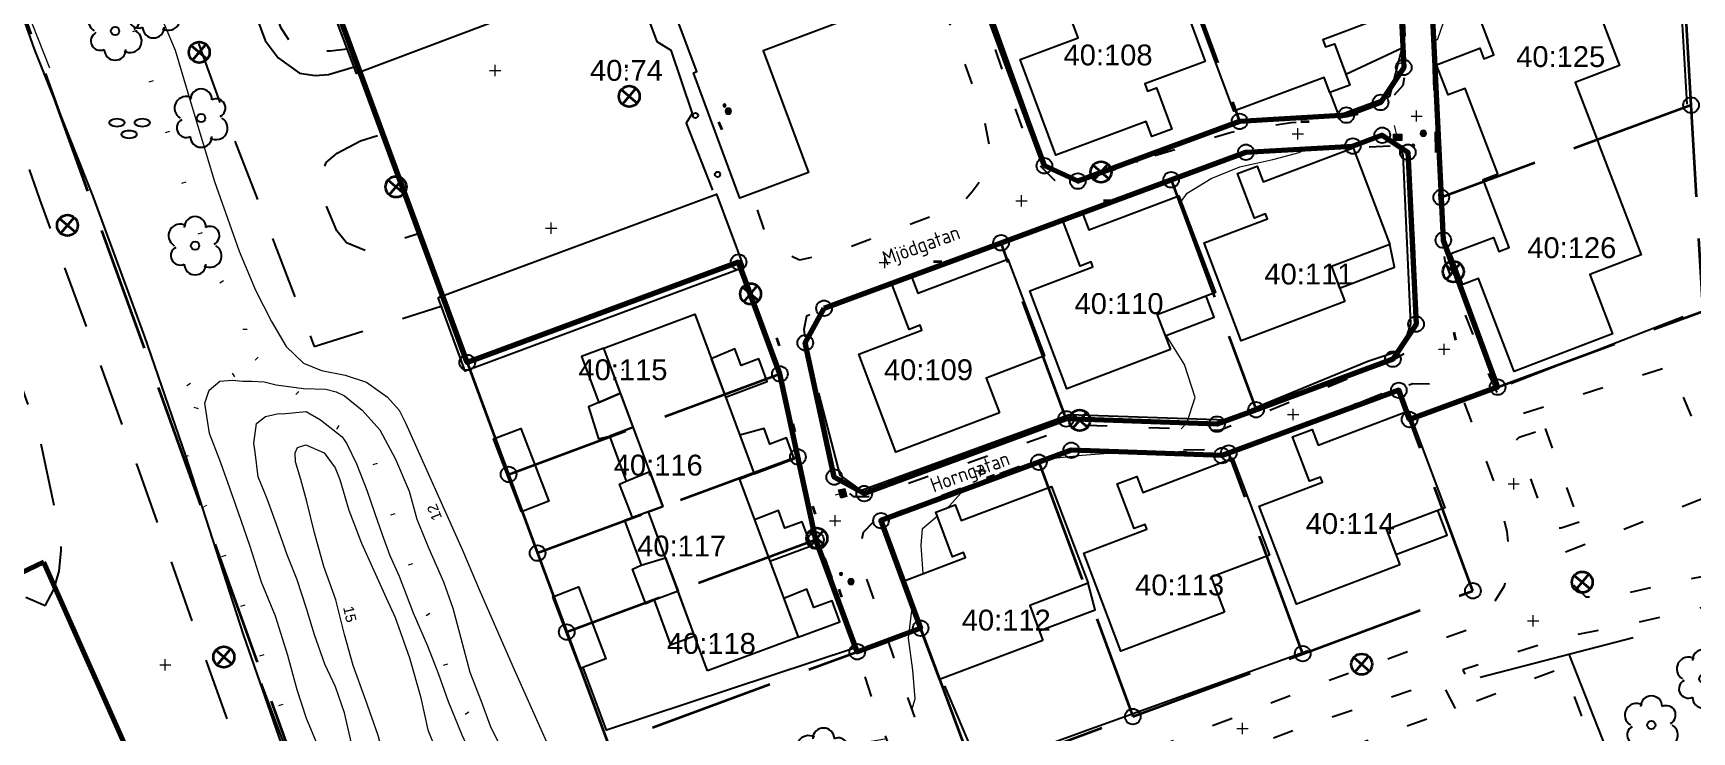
# Model space of a CAD drawing. Header units: metres. Extents: x -12 to 120691, y -61 to 6149382.
# Drawn here: x 119655.1 to 119814.3, y 6148646.1 to 6148713.2 of the extents above; entities that cross this region are included whole.
import ezdxf
from ezdxf.enums import TextEntityAlignment as Align

# ---------------------------------------------------------------- set-up
doc = ezdxf.new("R2010")
doc.units = ezdxf.units.M
for name, pattern in [('Annan_avgränsning_gångban', [6, 2, -4]), ('Annan_avgränsning_körbana', [10, 6, -4]), ('Annan_gräns', [0]), ('Fastighetsgräns', [16, 12, -4]), ('Heldragen__fast_', [0]), ('Heldragen__skalber__', [0]), ('Heldragen_linje', [2, 1, 1]), ('Häck', [0]), ('Prickad__fast_', [5, 0, -5]), ('Servitutsområde', [0])]:
    doc.linetypes.add(name, pattern=pattern)
doc.layers.get('0').update_dxf_attribs({"linetype": 'CONTINUOUS'})
for name, color, linetype, lineweight in [('AV_LINE', 9, 'Heldragen__fast_', 20), ('BOSTAD.T_LINE', 9, 'Heldragen_linje', 25), ('DIKE.K_LINE', 9, 'Heldragen_linje', 25), ('FASTGR_LINE', 7, 'Fastighetsgräns', 35), ('GAGR_LINE', 9, 'Servitutsområde', 70), ('GÅNGBK_LINE', 9, 'Annan_avgränsning_gångban', 25), ('HÄCK.K_LINE', 9, 'Häck', 25), ('HÖJDK-1_LINE', 9, 'Heldragen_linje', 18), ('HÖJDK-2_LINE', 9, 'Heldragen_linje', 18), ('HÖJDK-5_LINE', 9, 'Heldragen_linje', 18), ('KÖRBANK_LINE', 9, 'Annan_avgränsning_körbana', 25), ('KÖRBSTK_LINE', 9, 'Heldragen_linje', 25), ('RÄTTIGR_LINE', 9, 'Annan_gräns', 70), ('SKÄRMTT_LINE', 9, 'Heldragen_linje', 25), ('STAKE_LINE', 9, 'staket', 25), ('TUTHUST_LINE', 9, 'Heldragen_linje', 25), ('UTHUST_LINE', 9, 'Heldragen_linje', 25), ('ÄGOSL.K_LINE', 9, 'Prickad__fast_', 60)]:
    doc.layers.add(name, color=color, linetype=linetype, lineweight=lineweight)
for name, color, linetype in [('DAG_POINT', 3, 'CONTINUOUS'), ('DSP_POINT', 9, 'CONTINUOUS'), ('FASTID_POINT', 9, 'CONTINUOUS'), ('FREGNRT_TEXT', 9, 'CONTINUOUS'), ('GRÄ_POINT', 9, 'CONTINUOUS'), ('HPF_POINT', 7, 'CONTINUOUS'), ('HTXT2_TEXT', 9, 'CONTINUOUS'), ('HTXT5_TEXT', 9, 'CONTINUOUS'), ('SKOGL.S_POINT', 9, 'CONTINUOUS'), ('SSP_POINT', 9, 'CONTINUOUS'), ('STOLP.B_POINT', 9, 'CONTINUOUS'), ('TRÄD.LÖ_POINT', 9, 'CONTINUOUS'), ('VBP_POINT', 9, 'CONTINUOUS'), ('VSV_POINT', 5, 'CONTINUOUS'), ('väg-gatunamn text', 3, 'CONTINUOUS')]:
    doc.layers.add(name, color=color, linetype=linetype)
doc.styles.add('ISO', font='iso.shx')
doc.styles.add('Standard_CAD', font='ARIAL.TTF', dxfattribs={"height": 0.2})
doc.linetypes.add('staket', pattern='A,15,["//",ISO,S=3,R=0,X=0,Y=-1.5],15', length=30)

# ---------------------------------------------------------------- blocks, each defined once
blk = doc.blocks.new('Plus__fast_')
at = {"color": 0, "linetype": 'Heldragen__skalber__', "lineweight": 0, "flags": 128}
for points in [[(-0.0675, 0), (0.0675, 0)], [(0, -0.0675), (0, 0.0675)]]:
    blk.add_lwpolyline(points, dxfattribs=at)
blk = doc.blocks.new('Belysningsstolpe')
at = {"color": 0, "linetype": 'Heldragen__skalber__', "lineweight": 35, "flags": 128}
for points in [[(-0.38, 0.325), (0.38, -0.325)], [(-0.325, -0.38), (0.325, 0.38)]]:
    blk.add_lwpolyline(points, dxfattribs=at)
at = {"color": 0, "linetype": 'Heldragen__skalber__', "lineweight": 35}
blk.add_circle((0, 0), 0.5, dxfattribs=at)
blk = doc.blocks.new('Gränspunkt')
at = {"color": 0, "linetype": 'Heldragen__skalber__', "lineweight": 25}
blk.add_circle((0, 0), 0.5, dxfattribs=at)
blk = doc.blocks.new('Rutnätspunkt_1')
at = {"color": 0, "linetype": 'Heldragen__skalber__', "lineweight": 25, "flags": 128}
for points in [[(-0.5, 0), (-0.08, 0)], [(0, 0.5), (0, 0.08)], [(0.5, 0), (0.08, 0)], [(0, -0.5), (0, -0.08)]]:
    blk.add_lwpolyline(points, dxfattribs=at)
blk = doc.blocks.new('LÖVTRÄD', base_point=(2, 2))
blk.add_circle((2, 2), 0.08)
for centre, radius, start, end in [((2, 2.352), 0.208, 0, 180), ((1.712, 2.192), 0.222, 59.744, 239.744), ((2.288, 2.192), 0.179, 296.565, 116.565), ((1.712, 1.808), 0.179, 116.565, 296.565), ((2.288, 1.808), 0.222, 239.744, 59.744), ((2, 1.648), 0.208, 180, 0)]:
    blk.add_arc(centre, radius, start, end)
blk = doc.blocks.new('DIB')
blk.add_hatch(color=0).paths.add_polyline_path([(0.3, 0, 1), (-0.3, 0, 1)], flags=0)
at = {"color": 0, "linetype": 'Heldragen__skalber__', "lineweight": 0, "flags": 128}
blk.add_lwpolyline([(0.3, 0, 1), (-0.3, 0, 1), (0.3, 0)], format="xyb", dxfattribs=at)
blk = doc.blocks.new('SIB')
blk.add_hatch(color=0).paths.add_polyline_path([(0.3, 0, 1), (-0.3, 0, 1)], flags=0)
at = {"color": 0, "linetype": 'Heldragen__skalber__', "lineweight": 0, "flags": 128}
blk.add_lwpolyline([(0.3, 0, 1), (-0.3, 0, 1), (0.3, 0)], format="xyb", dxfattribs=at)
blk = doc.blocks.new('Ventil')
at = {"color": 0, "linetype": 'Heldragen__skalber__', "lineweight": 35, "flags": 128}
blk.add_lwpolyline([(-0.4, 0), (0.4, 0)], dxfattribs=at)
blk = doc.blocks.new('VBP')
blk.add_hatch(color=0).paths.add_polyline_path([(0.4, -0.3), (-0.4, -0.3), (-0.4, 0.3), (0.4, 0.3)], flags=0)
at = {"color": 0, "linetype": 'Heldragen__skalber__', "lineweight": 0, "flags": 128}
blk.add_lwpolyline([(0.4, -0.3), (-0.4, -0.3), (-0.4, 0.3), (0.4, 0.3), (0.4, -0.3)], dxfattribs=at)
blk = doc.blocks.new('Lövskog')
at = {"color": 0, "linetype": 'Heldragen__skalber__', "lineweight": 25}
for centre, radius, start, end in [((-0.3444, 0.0958), 0.0411, 130.17, 226.3), ((-0.2329, -0.0988), 0.265, 58.11, 121.89), ((-0.2329, 0.2711), 0.2482, 235.67, 304.33), ((-0.1362, 0.0961), 0.0527, 325.33, 34.67), ((0.1413, 0.0958), 0.0411, 130.17, 226.3), ((0.2529, -0.0988), 0.265, 58.11, 121.89), ((0.2529, 0.2711), 0.2482, 235.67, 304.33), ((0.3496, 0.0961), 0.0527, 325.33, 34.67), ((-0.1109, -0.1281), 0.0411, 130.17, 226.3), ((0.0006, -0.3228), 0.265, 58.11, 121.89), ((0.0006, 0.0471), 0.2482, 235.67, 304.33), ((0.0972, -0.1278), 0.0527, 325.33, 34.67)]:
    blk.add_arc(centre, radius, start, end, dxfattribs=at)
blk = doc.blocks.new('Cirkel')
blk.add_ellipse((0, 0), major_axis=(0.5, 0), ratio=1)

msp = doc.modelspace()

# ---------------------------------------------------------------- linework, layer by layer
at = {"layer": 'AV_LINE', "flags": 128}
for points in [[(119786.046, 6148703.156), (119785.749, 6148704.288)], [(119732.788, 6148669.031), (119732.061, 6148668.837)]]:
    msp.add_lwpolyline(points, dxfattribs=at)
at = {"layer": 'BOSTAD.T_LINE', "flags": 128}
for points in [[(119789.726, 6148829.461), (119794.068, 6148818.132), (119789.908, 6148816.538), (119791.844, 6148811.486), (119794.318, 6148812.434), (119798.747, 6148800.878), (119794.499, 6148799.251), (119796.554, 6148793.892), (119796.881, 6148794.017), (119801.045, 6148783.153), (119797.162, 6148781.664), (119803.449, 6148765.262), (119799.163, 6148763.619), (119805.501, 6148747.081), (119801.312, 6148745.475), (119803.433, 6148739.94), (119802.192, 6148739.464), (119806.393, 6148728.499), (119802.268, 6148726.917), (119804.44, 6148721.252), (119803.235, 6148720.79), (119807.352, 6148710.054), (119803.094, 6148708.421), (119805.164, 6148703.021), (119805.472, 6148702.216), (119809.432, 6148691.887), (119804.512, 6148690.001), (119806.687, 6148684.328), (119797.248, 6148680.71), (119793.828, 6148689.633), (119792.306, 6148689.049), (119791.175, 6148692.008), (119795.25, 6148693.569), (119795.77, 6148692.213), (119796.76, 6148692.593), (119794.262, 6148699.106), (119795.684, 6148699.651), (119792.535, 6148707.859), (119790.9, 6148707.232), (119789.795, 6148710.123), (119793.938, 6148711.708), (119794.328, 6148710.691), (119795.306, 6148711.066), (119792.85, 6148717.476), (119794.706, 6148718.188), (119791.557, 6148726.409), (119790.091, 6148725.847), (119788.974, 6148728.778), (119793.106, 6148730.356), (119793.512, 6148729.282), (119794.475, 6148729.648), (119792.089, 6148735.944), (119793.839, 6148736.608), (119790.619, 6148745.104), (119789.174, 6148744.557), (119788.137, 6148747.284), (119792.21, 6148748.831), (119792.622, 6148747.748), (119793.618, 6148748.126), (119791.274, 6148754.298), (119790.995, 6148755.035), (119787.971, 6148762.996), (119787.093, 6148762.66), (119786.038, 6148765.392), (119790.085, 6148766.953), (119790.522, 6148765.816), (119791.539, 6148766.207), (119785.841, 6148781.051), (119784.776, 6148780.644), (119783.715, 6148783.388), (119787.858, 6148784.986), (119788.273, 6148783.901), (119789.311, 6148784.298), (119783.648, 6148799.109), (119782.226, 6148798.564), (119781.136, 6148801.391), (119785.252, 6148802.974), (119785.73, 6148801.743), (119786.859, 6148802.183), (119784.487, 6148808.275), (119782.632, 6148807.553), (119779.235, 6148816.286), (119777.823, 6148815.735), (119776.686, 6148818.621), (119780.74, 6148820.208), (119781.217, 6148818.996), (119782.239, 6148819.399), (119779.814, 6148825.559), (119789.726, 6148829.461)], [(119771.196, 6148720.369), (119781.17, 6148724.085), (119784.675, 6148714.675), (119778.887, 6148712.519), (119779.143, 6148711.832), (119779.982, 6148712.144), (119781.458, 6148708.182), (119779.549, 6148707.472), (119779.012, 6148708.912), (119770.32, 6148705.677), (119766.908, 6148714.843), (119772.48, 6148716.917), (119771.196, 6148720.369)], [(119754.113, 6148716.144), (119764.087, 6148719.859), (119767.592, 6148710.449), (119761.804, 6148708.294), (119762.06, 6148707.607), (119762.899, 6148707.919), (119764.375, 6148703.957), (119762.466, 6148703.245), (119761.93, 6148704.687), (119753.237, 6148701.451), (119749.825, 6148710.617), (119755.397, 6148712.692), (119754.113, 6148716.144)], [(119780.975, 6148687.411), (119771.047, 6148683.65), (119767.484, 6148693.056), (119773.548, 6148695.353), (119773.368, 6148695.828), (119772.305, 6148695.425), (119770.685, 6148699.7), (119772.561, 6148700.41), (119773.136, 6148698.894), (119781.792, 6148702.172), (119785.309, 6148692.885), (119779.706, 6148690.762), (119780.975, 6148687.411)], [(119764.241, 6148682.801), (119754.313, 6148679.039), (119750.749, 6148688.445), (119756.813, 6148690.743), (119756.633, 6148691.218), (119755.57, 6148690.815), (119753.95, 6148695.09), (119755.827, 6148695.8), (119756.402, 6148694.284), (119765.056, 6148697.562), (119768.574, 6148688.275), (119762.972, 6148686.152), (119764.241, 6148682.801)], [(119747.825, 6148676.726), (119737.897, 6148672.965), (119734.334, 6148682.371), (119740.398, 6148684.668), (119740.218, 6148685.143), (119739.155, 6148684.74), (119737.535, 6148689.015), (119739.411, 6148689.726), (119739.986, 6148688.209), (119748.642, 6148691.487), (119752.159, 6148682.2), (119746.557, 6148680.077), (119747.825, 6148676.726)], [(119719.821, 6148651.988), (119714.137, 6148667.253), (119715.509, 6148667.764), (119709.857, 6148682.943), (119718.579, 6148686.19), (119724.28, 6148670.88), (119722.877, 6148670.358), (119728.512, 6148655.224), (119719.821, 6148651.988)], [(119711.459, 6148678.642), (119709.857, 6148682.943), (119707.728, 6148682.151), (119709.374, 6148677.733), (119711.459, 6148678.642)], [(119786.268, 6148662.159), (119776.34, 6148658.397), (119772.776, 6148667.803), (119778.841, 6148670.101), (119778.66, 6148670.576), (119777.597, 6148670.173), (119775.977, 6148674.448), (119777.854, 6148675.158), (119778.429, 6148673.642), (119787.084, 6148676.919), (119790.601, 6148667.632), (119784.999, 6148665.51), (119786.268, 6148662.159)], [(119714.262, 6148671.113), (119712.679, 6148675.364), (119710.389, 6148674.511), (119711.995, 6148670.195), (119714.262, 6148671.113)], [(119769.422, 6148657.629), (119759.494, 6148653.867), (119755.931, 6148663.273), (119761.995, 6148665.571), (119761.815, 6148666.046), (119760.752, 6148665.643), (119759.132, 6148669.917), (119761.008, 6148670.628), (119761.583, 6148669.111), (119770.239, 6148672.389), (119773.756, 6148663.102), (119768.154, 6148660.98), (119769.422, 6148657.629)], [(119752.003, 6148654.916), (119742.075, 6148651.154), (119738.512, 6148660.56), (119744.576, 6148662.858), (119744.396, 6148663.333), (119743.333, 6148662.93), (119741.713, 6148667.205), (119743.589, 6148667.915), (119744.164, 6148666.399), (119752.82, 6148669.676), (119756.337, 6148660.389), (119750.735, 6148658.267), (119752.003, 6148654.916)], [(119715.786, 6148662.823), (119714.137, 6148667.253), (119711.844, 6148666.399), (119713.429, 6148662.146), (119715.786, 6148662.823)], [(119718.569, 6148655.35), (119716.978, 6148659.621), (119714.675, 6148658.765), (119716.266, 6148654.495), (119718.569, 6148655.35)]]:
    msp.add_lwpolyline(points, dxfattribs=at)
at = {"layer": 'DIKE.K_LINE', "flags": 128}
msp.add_lwpolyline([(119783.025, 6148449.865), (119785.294, 6148450.189), (119786.808, 6148451.713), (119786.691, 6148452.883), (119770.372, 6148476.441), (119755.61, 6148496.806), (119744.234, 6148513.909), (119736.146, 6148526.466), (119732.567, 6148532.063), (119725.994, 6148542.487), (119720.273, 6148550.227), (119715.59, 6148558.67), (119707.238, 6148574.865), (119700.899, 6148588.48), (119694.22, 6148603.477), (119684.38, 6148629.262), (119675.26, 6148655.479), (119669.74, 6148672.605), (119665.772, 6148684.133), (119660.799, 6148697.588), (119655.218, 6148711.635), (119652.037, 6148720.598), (119650.346, 6148724.026), (119649.086, 6148725.745), (119648.2, 6148725.523), (119646.57, 6148723.47)], dxfattribs=at)
at = {"layer": 'FASTGR_LINE', "flags": 128}
for points in [[(119634.525, 6148781.892), (119630.516, 6148780.567), (119701.667, 6148583.257)], [(119785.713, 6148729.368), (119786.648, 6148709.868), (119784.422, 6148706.507), (119781.132, 6148705.294), (119770.884, 6148704.696)], [(119814.222, 6148706.25), (119813.158, 6148724.719)], [(119764.64, 6148721.581), (119770.884, 6148704.696)], [(119684.084, 6148715.806), (119696.741, 6148681.568)], [(119770.884, 6148704.696), (119755.357, 6148698.964), (119752.145, 6148700.441), (119746.063, 6148716.856)], [(119789.354, 6148715.92), (119790.247, 6148697.391)], [(119814.222, 6148706.25), (119790.247, 6148697.391)], [(119795.652, 6148679.206), (119815.377, 6148686.502), (119814.222, 6148706.25)], [(119764.317, 6148699.091), (119771.495, 6148701.736), (119781.755, 6148702.324), (119784.574, 6148703.366), (119787.036, 6148701.729), (119787.828, 6148685.25), (119785.6, 6148681.889), (119772.464, 6148677.037)], [(119747.991, 6148693.048), (119764.317, 6148699.091)], [(119764.317, 6148699.091), (119772.464, 6148677.037)], [(119790.247, 6148697.391), (119790.441, 6148693.301), (119795.652, 6148679.206)], [(119754.234, 6148676.164), (119734.85, 6148668.999), (119731.979, 6148670.577), (119729.189, 6148683.462), (119730.996, 6148686.765), (119747.991, 6148693.048)], [(119754.234, 6148676.164), (119747.991, 6148693.048)], [(119696.741, 6148681.568), (119722.793, 6148691.199), (119726.761, 6148680.471)], [(119696.741, 6148681.568), (119700.708, 6148670.841)], [(119700.708, 6148670.841), (119726.761, 6148680.471)], [(119726.761, 6148680.471), (119728.488, 6148672.513)], [(119787.204, 6148676.09), (119795.652, 6148679.206)], [(119787.204, 6148676.09), (119786.172, 6148678.899), (119769.847, 6148672.876)], [(119772.464, 6148677.037), (119768.715, 6148675.655), (119754.234, 6148676.164)], [(119776.952, 6148653.642), (119793.277, 6148659.674), (119787.204, 6148676.09)], [(119769.847, 6148672.876), (119769.197, 6148672.636), (119754.727, 6148673.145), (119751.618, 6148672.002)], [(119776.952, 6148653.642), (119769.847, 6148672.876)], [(119728.488, 6148672.513), (119703.494, 6148663.283)], [(119730.214, 6148664.555), (119728.488, 6148672.513)], [(119751.618, 6148672.002), (119736.462, 6148666.399), (119740.27, 6148656.083)], [(119751.618, 6148672.002), (119760.637, 6148647.609)], [(119700.708, 6148670.841), (119703.494, 6148663.283)], [(119703.494, 6148663.283), (119706.291, 6148655.717)], [(119730.214, 6148664.555), (119706.291, 6148655.717)], [(119734.182, 6148653.827), (119730.214, 6148664.555)], [(119706.291, 6148655.717), (119710.259, 6148644.99), (119734.182, 6148653.827)], [(119734.182, 6148653.827), (119740.27, 6148656.083)], [(119740.27, 6148656.083), (119745.472, 6148642.018), (119760.637, 6148647.609)], [(119760.637, 6148647.609), (119776.952, 6148653.642)]]:
    msp.add_lwpolyline(points, dxfattribs=at)
at = {"layer": 'GAGR_LINE', "flags": 128}
for points in [[(119649.703, 6148820.388), (119685.814, 6148832.306), (119695.062, 6148807.324), (119703.109, 6148812.431), (119710.315, 6148816.176), (119717.703, 6148819.442), (119725.262, 6148822.237), (119732.989, 6148824.574), (119741.208, 6148825.59), (119749.427, 6148826.607), (119758.937, 6148827.785), (119751.282, 6148848.428), (119785.062, 6148860.915), (119795.494, 6148832.673), (119776.27, 6148825.569), (119774.791, 6148822.356), (119779.29, 6148810.162), (119779.922, 6148806.742), (119783.036, 6148789.034), (119785.071, 6148770.926), (119787.116, 6148752.808), (119788.469, 6148734.449), (119789.354, 6148715.92), (119790.247, 6148697.391), (119790.442, 6148693.302), (119795.652, 6148679.206), (119787.204, 6148676.09), (119786.172, 6148678.899), (119769.197, 6148672.636), (119754.727, 6148673.145), (119751.618, 6148672.002), (119736.462, 6148666.399), (119740.27, 6148656.083), (119734.182, 6148653.827), (119730.214, 6148664.555), (119728.488, 6148672.513), (119726.761, 6148680.471), (119722.793, 6148691.199), (119696.741, 6148681.568), (119684.084, 6148715.806), (119710.147, 6148725.437), (119705.31, 6148734.083), (119701.355, 6148741.22), (119698.559, 6148748.777), (119696.703, 6148756.687), (119695.066, 6148764.596), (119693.461, 6148772.684), (119692.073, 6148780.762), (119689.918, 6148788.55), (119687.29, 6148798.018), (119661.497, 6148788.488), (119649.703, 6148820.388)], [(119740.532, 6148731.862), (119742, 6148735.074), (119757.535, 6148740.815), (119760.505, 6148741.908), (119782.491, 6148744.755), (119785.073, 6148742.677), (119785.713, 6148729.368), (119786.648, 6148709.868), (119784.422, 6148706.507), (119781.132, 6148705.294), (119770.884, 6148704.696), (119755.357, 6148698.964), (119752.145, 6148700.441), (119746.063, 6148716.856), (119740.532, 6148731.862)], [(119730.996, 6148686.765), (119747.991, 6148693.048), (119764.317, 6148699.091), (119771.496, 6148701.736), (119781.755, 6148702.324), (119784.574, 6148703.366), (119787.036, 6148701.729), (119787.828, 6148685.25), (119785.6, 6148681.889), (119772.464, 6148677.037), (119768.715, 6148675.655), (119754.234, 6148676.164), (119734.85, 6148668.999), (119731.979, 6148670.577), (119729.189, 6148683.462), (119730.996, 6148686.765)]]:
    msp.add_lwpolyline(points, dxfattribs=at)
at = {"layer": 'GÅNGBK_LINE', "flags": 128}
for points in [[(119685.241, 6148711.627), (119683.587, 6148711.422), (119681.774, 6148711.434), (119680.722, 6148711.57), (119679.65, 6148712.447), (119678.878, 6148713.624), (119673.918, 6148727.173), (119667.391, 6148744.867), (119660.555, 6148763.396), (119655.14, 6148778.344), (119648.346, 6148796.243), (119642.356, 6148812.74), (119640.755, 6148817.713), (119640.749, 6148819.749), (119641.346, 6148821.579), (119642.313, 6148823.908), (119643.07, 6148825.366), (119644.181, 6148826.362), (119645.372, 6148827.21), (119647.826, 6148828.263), (119655.501, 6148830.799), (119661.341, 6148832.516), (119669.962, 6148835.479)], [(119805.675, 6148836.259), (119803.784, 6148836.187), (119800.098, 6148834.746), (119795.431, 6148832.707), (119780.354, 6148827.217), (119775.074, 6148825.27), (119774.519, 6148824.703), (119774.254, 6148823.973), (119774.418, 6148822.81), (119776.401, 6148817.407), (119779.387, 6148809.657), (119781.039, 6148799.437), (119781.88, 6148794.565), (119783.133, 6148788.602), (119783.787, 6148780.593), (119784.379, 6148774.694), (119785.657, 6148763.163), (119786.748, 6148753.828), (119787.548, 6148745.477), (119787.783, 6148739.927), (119788.714, 6148727.171), (119789.3, 6148719.075), (119789.465, 6148709.731), (119789.705, 6148701.723), (119790.25, 6148694.501), (119790.584, 6148691.276), (119792.009, 6148687.447), (119794.85, 6148680.278), (119796.518, 6148676.586), (119797.291, 6148676.445), (119812.192, 6148681.239), (119817.294, 6148669.25), (119801.483, 6148663.103), (119802.428, 6148660.724), (119804.13, 6148659.105), (119806.338, 6148659.073), (119813.931, 6148660.777), (119820.253, 6148662.065), (119822.87, 6148663.504)], [(119656.222, 6148658.222), (119652.878, 6148659.67), (119652.54, 6148660.198), (119646.503, 6148676.651), (119639.386, 6148696.631), (119631.159, 6148719.15), (119622.064, 6148744.48), (119616.967, 6148758.772), (119613.763, 6148768.627), (119615.919, 6148769.468), (119618.321, 6148769.697), (119619.648, 6148769.712)], [(119740.809, 6148734.203), (119740.185, 6148733.109), (119740.338, 6148731.716), (119744.059, 6148721.916), (119748.469, 6148708.401), (119750.569, 6148702.498), (119751.763, 6148700.403), (119753.112, 6148699.053), (119754.665, 6148698.847), (119755.965, 6148699.078), (119762.612, 6148701.374), (119769.97, 6148703.641), (119775.827, 6148704.589), (119779.132, 6148704.747), (119782.649, 6148705.473), (119785.351, 6148706.774), (119786.591, 6148708.174), (119786.929, 6148710.197), (119786.248, 6148723.126), (119785.709, 6148737.347), (119785.204, 6148743.499), (119784.505, 6148744.104), (119782.954, 6148744.546), (119780.095, 6148744.458), (119771.117, 6148742.94), (119764.785, 6148742.339), (119760.397, 6148741.962)], [(119714.775, 6148723.244), (119713.614, 6148726.044), (119724.425, 6148730.021), (119731.032, 6148731.412), (119733.159, 6148730.893), (119735.402, 6148730.029), (119737.207, 6148728.343), (119738.289, 6148726.838), (119741.369, 6148718.463), (119743.791, 6148712.063), (119746.248, 6148705.471), (119747.019, 6148701.557), (119746.291, 6148699.326), (119745.216, 6148697.949), (119744.106, 6148696.686), (119739.341, 6148694.827), (119732.272, 6148692.182), (119728.625, 6148691.37), (119725.746, 6148692.801), (119724.511, 6148696.542)], [(119729.298, 6148686.01), (119729.043, 6148684.747), (119729.481, 6148681.795), (119732.094, 6148670.048), (119733.782, 6148668.718), (119735.391, 6148668.724), (119755.344, 6148675.589), (119768.993, 6148675.082), (119785.443, 6148681.689), (119787.147, 6148682.726), (119787.744, 6148683.54), (119787.893, 6148688.205), (119787.477, 6148696.355), (119786.905, 6148702.372), (119773.853, 6148701.865), (119771.774, 6148701.849), (119763.404, 6148698.633)], [(119763.404, 6148698.633), (119747.972, 6148693.184), (119739.537, 6148689.97), (119733.131, 6148687.506), (119729.298, 6148686.01)], [(119791.613, 6148648.396), (119790.218, 6148651.048), (119777.682, 6148646.858), (119759.257, 6148640.026), (119741.532, 6148633.386), (119735.933, 6148648.336), (119733.745, 6148655.232), (119729.866, 6148666.375), (119726.922, 6148679.318), (119725.376, 6148684.316), (119723.513, 6148689.749)], [(119735.721, 6148666.244), (119734.762, 6148665.256), (119734.386, 6148663.519), (119734.487, 6148662.473), (119741.262, 6148642.973), (119742.822, 6148641.774), (119744.909, 6148640.546), (119747.035, 6148639.657), (119748.558, 6148639.777), (119765.284, 6148645.57), (119779.279, 6148651.019), (119792.711, 6148655.942), (119794.749, 6148657.669), (119796.301, 6148660.145), (119796.842, 6148662.569), (119796.582, 6148665.348), (119795.236, 6148670.371), (119792.438, 6148677.775), (119790.972, 6148679.171), (119789.767, 6148679.489), (119787.521, 6148679.513), (119784.573, 6148678.549)], [(119784.573, 6148678.549), (119771.733, 6148673.631), (119769.182, 6148673.239), (119762.882, 6148673.084), (119758.599, 6148672.979), (119755.159, 6148673.092), (119752.813, 6148672.765), (119751.835, 6148672.384), (119738.589, 6148667.411), (119735.721, 6148666.244)], [(119803.484, 6148666.24), (119801.743, 6148665.681), (119800.808, 6148665.612), (119800.455, 6148666.02), (119797.452, 6148674.136), (119797.707, 6148674.411), (119800.217, 6148675.235)], [(119800.217, 6148675.235), (119803.484, 6148666.24)], [(119822.887, 6148657.455), (119820.119, 6148658.429), (119815.863, 6148658.204), (119808.661, 6148656.515), (119801.534, 6148655.105), (119795.466, 6148653.096), (119792.326, 6148652.096), (119793.613, 6148649.115)], [(119793.613, 6148649.115), (119801.99, 6148652.356), (119809.33, 6148632.08), (119755.661, 6148612.288), (119748.86, 6148632.898), (119791.613, 6148648.396)]]:
    msp.add_lwpolyline(points, dxfattribs=at)
at = {"layer": 'HÄCK.K_LINE', "flags": 128}
for points in [[(119785.464, 6148729.387), (119764.57, 6148721.965), (119764.176, 6148723.742), (119746.326, 6148716.945), (119751.559, 6148702.419)], [(119812.794, 6148723.861), (119813.824, 6148706.346)], [(119786.118, 6148702.341), (119786.57, 6148701.501), (119787.302, 6148685.274), (119786.666, 6148683.247), (119785.7, 6148682.511), (119783.198, 6148681.672), (119772.249, 6148677.153), (119769.585, 6148676.046), (119754.537, 6148676.557), (119734.583, 6148669.298), (119732.547, 6148670.775), (119730.5, 6148678.616)], [(119813.477, 6148685.958), (119796.91, 6148679.534)], [(119793.982, 6148651.395), (119808.666, 6148655.186)], [(119733.906, 6148654.179), (119710.113, 6148646.3), (119707.872, 6148652.32)], [(119802.488, 6148653.591), (119811.26, 6148631.358)], [(119742.571, 6148650.563), (119745.938, 6148642.576), (119756.222, 6148646.317)]]:
    msp.add_lwpolyline(points, dxfattribs=at)
at = {"layer": 'HÖJDK-1_LINE', "flags": 128}
msp.add_lwpolyline([(119677.263, 6148679.719), (119678.406, 6148679.412), (119681.016, 6148679.069), (119683.171, 6148679.001), (119684.178, 6148678.749), (119684.951, 6148678.382), (119686.672, 6148676.986), (119688.347, 6148675.103), (119689.862, 6148672.295), (119691.168, 6148669.241), (119691.911, 6148666.533), (119693.043, 6148663.72), (119694.452, 6148660.542), (119695.361, 6148658.02), (119696.138, 6148655.141), (119696.988, 6148651.883), (119698.084, 6148649.083), (119698.953, 6148646.728), (119700.181, 6148644.199), (119701.715, 6148641.732), (119702.345, 6148640.164), (119703.203, 6148638.113), (119704.356, 6148635.455), (119705.164, 6148633.077), (119705.753, 6148630.778), (119705.897, 6148627.913), (119705.676, 6148626.744), (119705.137, 6148625.193), (119703.995, 6148622.795), (119702.845, 6148620.855), (119702.444, 6148619.551), (119702.308, 6148617.701), (119702.466, 6148614.848), (119703.023, 6148612.439), (119703.504, 6148610.247), (119703.978, 6148607.102), (119704.548, 6148605.238), (119705.485, 6148602.994), (119706.313, 6148600.541), (119707.473, 6148597.19), (119708.586, 6148594.661), (119709.488, 6148593.223), (119710.254, 6148592.666), (119711.199, 6148592.246), (119712.572, 6148592.042), (119713.867, 6148592.34), (119716.151, 6148592.921), (119718.703, 6148593.459), (119721.075, 6148594.201), (119724.421, 6148595.523), (119726.616, 6148596.52), (119729.181, 6148597.586), (119731.2, 6148598.374), (119733.829, 6148600.016), (119736.185, 6148601.34), (119738.304, 6148602.331), (119740.151, 6148603.249), (119742.122, 6148604.034), (119744.699, 6148604.997), (119748.045, 6148606.272), (119751.143, 6148607.45), (119756.075, 6148609.591), (119758.541, 6148610.454), (119761.093, 6148611.29), (119763.423, 6148612.238), (119766.942, 6148613.29), (119769.482, 6148614.208), (119772.219, 6148614.995), (119775.761, 6148615.735), (119777.94, 6148615.866), (119781.01, 6148616.185), (119782.608, 6148616.616), (119784.702, 6148617.34), (119787.143, 6148618.098), (119790.636, 6148619.134), (119793.462, 6148620.321), (119797.179, 6148621.73), (119799.274, 6148622.458), (119803.66, 6148624.187), (119806.199, 6148625.083), (119808.169, 6148625.619), (119811.662, 6148626.509), (119814.611, 6148627.64), (119816.818, 6148628.586), (119818.986, 6148629.282), (119821.166, 6148629.817), (119820.998, 6148628.994), (119820.325, 6148628.112), (119818.793, 6148627.081), (119816.669, 6148626.298), (119814.37, 6148625.481), (119812.293, 6148624.444), (119809.156, 6148622.563), (119807.08, 6148621.686), (119804.683, 6148620.885), (119801.988, 6148620.081), (119799.938, 6148619.315), (119797.119, 6148618.155), (119793.904, 6148617.048), (119790.986, 6148615.932), (119788.587, 6148615.053), (119786.24, 6148614.264), (119783.421, 6148613.3), (119779.636, 6148612.025), (119776.767, 6148611.041), (119774.146, 6148609.987), (119771.228, 6148608.774), (119768.83, 6148607.815), (119766.655, 6148606.951), (119764.53, 6148606.071), (119762.628, 6148605.309), (119759.734, 6148604.056), (119757.707, 6148603.109), (119755.73, 6148602.232), (119753.853, 6148601.372), (119751.473, 6148600.511), (119748.901, 6148599.268), (119746.181, 6148597.945), (119743.237, 6148596.437), (119740.664, 6148594.983), (119737.647, 6148593.767), (119734.308, 6148592.859), (119731.341, 6148591.847), (119728.59, 6148590.733), (119724.983, 6148589.095), (119722.213, 6148587.899), (119719.79, 6148586.826), (119717.888, 6148586.094), (119715.324, 6148585.477), (119712.395, 6148585.089), (119710.081, 6148584.811), (119708.775, 6148585.121), (119707.67, 6148585.737), (119705.113, 6148587.261), (119704.398, 6148587.97), (119703.123, 6148589.781), (119701.979, 6148592.334), (119700.652, 6148594.863), (119698.731, 6148598.514), (119697.802, 6148600.484), (119696.912, 6148602.456), (119696.066, 6148604.426), (119695.082, 6148607.071), (119694.341, 6148609.288), (119693.494, 6148611.81), (119692.523, 6148614.356), (119691.685, 6148616.228), (119690.342, 6148619.951), (119689.443, 6148622.194), (119688.695, 6148624.313), (119688.13, 6148626.486), (119686.762, 6148631.026), (119685.815, 6148633.845), (119684.997, 6148636.689), (119684.207, 6148639.253), (119683.349, 6148642.17), (119682.356, 6148644.908), (119681.325, 6148647.424), (119680.429, 6148650.168), (119679.538, 6148653.457), (119678.325, 6148657.248), (119677.008, 6148660.513), (119675.887, 6148664.013), (119674.795, 6148667.154), (119673.77, 6148670.053), (119672.998, 6148672.196), (119671.993, 6148674.75), (119671.545, 6148677.665), (119671.982, 6148678.901), (119673.011, 6148679.766), (119674.188, 6148679.88), (119675.19, 6148679.767), (119676.075, 6148679.769), (119677.263, 6148679.719)], dxfattribs=at)
at = {"layer": 'HÖJDK-2_LINE', "flags": 128}
for points in [[(119656.664, 6148709.812), (119653.889, 6148716.862), (119652.756, 6148721), (119651.392, 6148725.348), (119649.61, 6148729.865), (119646.001, 6148739.678), (119641.201, 6148752.786), (119638.833, 6148758.474), (119633.876, 6148770.631), (119630.297, 6148780.004), (119626.055, 6148791.656), (119623.611, 6148799.38), (119622.568, 6148803.901), (119622.231, 6148807.243), (119622.601, 6148809.742), (119623.929, 6148811.278), (119624.982, 6148811.481), (119626.488, 6148810.419), (119627.593, 6148809.08), (119628.82, 6148806.848), (119630.571, 6148803.154), (119633.287, 6148797.355), (119634.989, 6148792.863), (119636.71, 6148788.972), (119638.599, 6148783.984), (119642.758, 6148773.174), (119646.471, 6148763.41), (119648.233, 6148758.503), (119651.133, 6148751.341), (119652.541, 6148748.664), (119657.002, 6148740.419), (119659.847, 6148733.994), (119662.243, 6148727.613), (119665.204, 6148719.868), (119668.693, 6148711.522), (119670.111, 6148706.784), (119672.478, 6148698.931), (119674.867, 6148692.247), (119676.432, 6148688.504), (119677.966, 6148685.504), (119679.369, 6148683.099), (119681.02, 6148681.508), (119682.749, 6148680.798), (119685.025, 6148680.356), (119687.077, 6148679.679), (119689.078, 6148678.259), (119690.202, 6148676.993), (119690.816, 6148675.796), (119696.292, 6148663.558), (119697.876, 6148659.797), (119701.136, 6148652.411), (119704.874, 6148644.021), (119709.052, 6148634.578), (119710.324, 6148633.735), (119711.646, 6148633.183), (119713.514, 6148632.961), (119715.443, 6148632.319), (119717.596, 6148632.04), (119721.384, 6148632.713), (119724.384, 6148633.968), (119726.491, 6148635.07), (119728.486, 6148636.6), (119730.444, 6148639.093), (119731.76, 6148641.317), (119734.287, 6148644.747), (119735.564, 6148645.245), (119736.995, 6148645.501)], [(119789.42, 6148712.252), (119789.928, 6148712.617), (119790.708, 6148714.917), (119790.904, 6148717.23), (119792.146, 6148724.871)], [(119786.109, 6148710.195), (119786.908, 6148710.607)], [(119780.506, 6148705.031), (119780.759, 6148705.421)], [(119765.267, 6148697.008), (119765.84, 6148697.813), (119768.171, 6148699.226), (119770.922, 6148700.336), (119774.068, 6148701.043), (119776.595, 6148701.712), (119777.204, 6148701.995)], [(119765.274, 6148675.22), (119765.832, 6148675.785), (119766.614, 6148678.208), (119765.61, 6148681.379), (119763.827, 6148684.175)], [(119681.283, 6148676.865), (119682.667, 6148676.074), (119684.749, 6148674.453), (119685.173, 6148673.764), (119686.118, 6148671.862), (119687.099, 6148669.334), (119687.866, 6148667.084), (119688.594, 6148665.059), (119689.313, 6148663.057), (119690.198, 6148661.081), (119691.554, 6148657.549), (119692.92, 6148654.389), (119693.99, 6148651.688), (119694.874, 6148649.148), (119696.224, 6148645.864), (119697.179, 6148643.788), (119698.659, 6148640.714), (119699.811, 6148638.371), (119700.994, 6148635.403), (119701.754, 6148632.697), (119702.483, 6148630.442), (119702.803, 6148627.608), (119702.595, 6148626.773), (119701.942, 6148624.825), (119701.126, 6148622.408), (119700.387, 6148619.922), (119700.353, 6148617.682), (119700.525, 6148614.81), (119700.883, 6148611.567), (119701.682, 6148607.845), (119702.789, 6148604.648), (119703.499, 6148602.648), (119704.986, 6148598.676), (119705.934, 6148597.003), (119707.368, 6148594.776), (119709.409, 6148591.726), (119710.492, 6148590.79), (119711.962, 6148590.147), (119712.878, 6148590.217), (119714.897, 6148590.58), (119717.598, 6148591.534), (119719.724, 6148592.404), (119722.091, 6148593.344), (119724.184, 6148594.054), (119728.051, 6148595.617), (119731.099, 6148596.665), (119734.37, 6148597.583), (119735.919, 6148598.503), (119736.862, 6148599.346), (119739.131, 6148600.617), (119742.117, 6148601.516), (119744.397, 6148602.319), (119747.097, 6148603.156), (119749.601, 6148604.435), (119751.499, 6148605.508), (119753.469, 6148606.338), (119755.773, 6148607.043), (119757.719, 6148607.875), (119758.797, 6148608.081), (119760.909, 6148608.743), (119760.679, 6148607.736), (119759.917, 6148607.3), (119757.81, 6148606.315), (119755.734, 6148605.391), (119752.822, 6148604.326), (119749.81, 6148602.847), (119747.758, 6148601.783), (119745.334, 6148600.614), (119743.06, 6148599.437), (119740.588, 6148598.442), (119737.503, 6148597.538), (119734.919, 6148596.266), (119732.055, 6148594.854), (119729.979, 6148593.883), (119728.051, 6148592.969), (119725.951, 6148592.102), (119723.553, 6148591.12), (119720.12, 6148589.71), (119717.468, 6148588.439), (119714.407, 6148587.255), (119712.054, 6148586.922), (119710.805, 6148587.119), (119708.758, 6148587.813), (119708.067, 6148588.321), (119705.741, 6148590.338), (119703.342, 6148593.569), (119702.587, 6148595.298), (119701.06, 6148599.319), (119700.222, 6148601.642), (119699.26, 6148603.6), (119698.25, 6148606.952), (119697.572, 6148609.621), (119696.254, 6148613.251), (119695.56, 6148615.351), (119694.356, 6148618.177), (119693.386, 6148620.049), (119692.487, 6148622.249), (119691.326, 6148625), (119689.957, 6148628.494), (119689.164, 6148631.337), (119687.77, 6148636.329), (119687.027, 6148639.221), (119686.348, 6148641.52), (119685.754, 6148644.497), (119684.968, 6148647.977), (119684.095, 6148650.45), (119683.071, 6148652.625), (119682.092, 6148655.444), (119681.311, 6148657.989), (119680.412, 6148660.733), (119679.473, 6148663.107), (119678.436, 6148666.043), (119677.534, 6148668.49), (119676.675, 6148670.615), (119676.402, 6148672.955), (119676.272, 6148673.847), (119676.504, 6148675.709), (119677.383, 6148676.389), (119678.645, 6148676.687), (119678.967, 6148676.651), (119681.283, 6148676.865)], [(119742.817, 6148667.624), (119743.043, 6148667.812), (119744.127, 6148669.021), (119745.913, 6148670.064), (119748.59, 6148671.182), (119751.463, 6148672.068), (119753.346, 6148672.436), (119755.773, 6148672.667), (119760.374, 6148673.022)], [(119740.517, 6148661.32), (119740.315, 6148664.018), (119740.462, 6148665.661), (119741.858, 6148666.824)], [(119739.422, 6148648.265), (119739.727, 6148649.318), (119739.503, 6148652.065), (119739.104, 6148655.136), (119739.469, 6148658.033)]]:
    msp.add_lwpolyline(points, dxfattribs=at)
at = {"layer": 'HÖJDK-5_LINE', "flags": 128}
msp.add_lwpolyline([(119680.225, 6148672.889), (119680.439, 6148673.415), (119681.238, 6148673.669), (119683.024, 6148672.911), (119684.07, 6148671.455), (119684.516, 6148670.347), (119685.38, 6148667.41), (119686.602, 6148664.226), (119687.793, 6148661.611), (119688.967, 6148658.983), (119689.834, 6148657.106), (119691.189, 6148653.252), (119692.243, 6148649.548), (119692.965, 6148646.341), (119693.286, 6148645.529), (119694.659, 6148642.239), (119696.602, 6148638.415), (119697.704, 6148636.246), (119698.54, 6148634.268), (119698.854, 6148632.245), (119698.997, 6148629.515), (119699.079, 6148627.324), (119698.92, 6148624.825), (119697.407, 6148621.78), (119696.583, 6148621.429), (119695.249, 6148622.122), (119694.529, 6148623.158), (119693.315, 6148625.822), (119692.263, 6148629.489), (119691.658, 6148631.682), (119691.107, 6148634.004), (119690.585, 6148636.419), (119689.982, 6148639.007), (119689.162, 6148642.222), (119688.195, 6148645.783), (119686.978, 6148649.246), (119685.799, 6148652.511), (119684.973, 6148655.478), (119684.123, 6148658.815), (119682.984, 6148662.007), (119682.084, 6148665.246), (119681.338, 6148668.237), (119680.756, 6148670.337), (119680.253, 6148672.046), (119680.225, 6148672.889)], dxfattribs=at)
at = {"layer": 'KÖRBANK_LINE', "flags": 128}
for points in [[(119633.814, 6148825.253), (119633.261, 6148823.435), (119632.832, 6148821.092), (119632.649, 6148818.648), (119632.861, 6148816.203), (119633.536, 6148813.535), (119639.806, 6148796.857), (119648.663, 6148773.006), (119662.233, 6148736.084), (119673.039, 6148706.396), (119682.051, 6148683.107), (119694.328, 6148686.992)], [(119779.175, 6148455.549), (119774.147, 6148462.97), (119763.297, 6148479.083), (119753.577, 6148492.931), (119737.607, 6148515.876), (119727.716, 6148530.722), (119720.421, 6148542.515), (119714.992, 6148552.217), (119709.263, 6148562.717), (119703.481, 6148573.725), (119697.645, 6148585.662), (119691.167, 6148600.137), (119686.861, 6148611.45), (119680.412, 6148628.765), (119673.921, 6148646.743), (119665.11, 6148671.571), (119655.716, 6148697.231), (119646.57, 6148723.47), (119636.546, 6148750.951), (119628.394, 6148773.296), (119617.402, 6148803.628), (119612.047, 6148818.034)], [(119656.222, 6148658.222), (119657.07, 6148659.785), (119657.584, 6148661.559), (119657.775, 6148663.527), (119657.671, 6148665.172), (119655.663, 6148674.591), (119649.126, 6148692.717), (119640.382, 6148716.463), (119632.251, 6148739.189), (119625.819, 6148757.519), (119623.393, 6148763.806), (119622.147, 6148767.43), (119621.462, 6148768.646), (119620.488, 6148769.359), (119619.648, 6148769.712)], [(119690.577, 6148698.355), (119692.021, 6148693.895), (119686.967, 6148692.3), (119685.169, 6148693.032), (119684.242, 6148694.186), (119682.955, 6148697.247), (119682.61, 6148699.117), (119683.196, 6148700.76), (119684.257, 6148701.633), (119686.494, 6148702.825), (119688.75, 6148703.514), (119690.298, 6148699.366)]]:
    msp.add_lwpolyline(points, dxfattribs=at)
at = {"layer": 'KÖRBSTK_LINE', "flags": 128}
for points in [[(119667.096, 6148825.679), (119669.729, 6148826.593), (119671.222, 6148828.207), (119671.997, 6148830.377), (119672.073, 6148832.536), (119671.319, 6148833.983), (119669.962, 6148835.479), (119668.764, 6148836.152), (119667.798, 6148836.35), (119666.029, 6148836.172), (119659.375, 6148833.976), (119644.826, 6148829.088), (119642.978, 6148827.772), (119641.42, 6148826.127), (119640.316, 6148824.503), (119639.525, 6148822.686), (119638.871, 6148820.628), (119638.75, 6148818.68), (119638.976, 6148817.262), (119639.874, 6148814.363), (119643.586, 6148804.012), (119651.56, 6148782.201), (119661.375, 6148755.965), (119670.545, 6148731.048), (119675.081, 6148718.603), (119677.336, 6148712.464), (119678.588, 6148710.805), (119680.643, 6148709.334), (119682.152, 6148709.081), (119683.421, 6148709.196), (119685.882, 6148709.925)], [(119712.205, 6148719.666), (119714.929, 6148712.367), (119716.281, 6148711.538), (119718.335, 6148705.461), (119717.768, 6148704.53), (119720.275, 6148698.101)]]:
    msp.add_lwpolyline(points, dxfattribs=at)
at = {"layer": 'RÄTTIGR_LINE', "flags": 128}
msp.add_lwpolyline([(120079.871, 6147227.068), (120069.516, 6147237.649), (120019.264, 6147302.617), (119990.275, 6147340.038), (119965.203, 6147378.194), (119941.429, 6147417.577), (119916.962, 6147462.229), (119869.886, 6147535.039), (119844.698, 6147608.543), (119838.192, 6147620.938), (119821.081, 6147681.273), (119812.34, 6147728.769), (119806.674, 6147765.779), (119805.489, 6147786.375), (119800.576, 6147854.139), (119795.878, 6147927.958), (119804.593, 6148023.709), (119791.224, 6148044.816), (119800.824, 6148055.189), (119806.788, 6148213.277), (119810.449, 6148276.191), (119808.323, 6148305.735), (119807.118, 6148322.382), (119794.372, 6148354.319), (119766.687, 6148414.434), (119656.089, 6148662.421), (119644.103, 6148656.724), (119601.307, 6148771.483)], dxfattribs=at)
at = {"layer": 'SKÄRMTT_LINE', "flags": 128}
for points in [[(119785.309, 6148692.885), (119779.706, 6148690.762), (119780.487, 6148688.699), (119785.77, 6148690.699), (119785.309, 6148692.885)], [(119767.67, 6148687.932), (119762.972, 6148686.152), (119763.734, 6148684.14), (119768.432, 6148685.919), (119767.67, 6148687.932)], [(119711.459, 6148678.642), (119709.374, 6148677.733), (119708.394, 6148677.319), (119709.353, 6148674.235), (119710.389, 6148674.511), (119712.679, 6148675.364), (119711.459, 6148678.642)], [(119714.262, 6148671.113), (119715.509, 6148667.764), (119712.623, 6148666.69), (119711.371, 6148669.884), (119711.995, 6148670.195), (119714.262, 6148671.113)], [(119789.92, 6148667.374), (119784.999, 6148665.51), (119785.891, 6148663.154), (119790.812, 6148665.018), (119789.92, 6148667.374)], [(119715.786, 6148662.823), (119716.978, 6148659.621), (119714.675, 6148658.765), (119713.883, 6148658.42), (119712.608, 6148661.741), (119713.429, 6148662.146), (119715.786, 6148662.823)], [(119756.337, 6148660.389), (119750.735, 6148658.267), (119751.658, 6148655.83), (119757.021, 6148657.862), (119756.337, 6148660.389)]]:
    msp.add_lwpolyline(points, dxfattribs=at)
at = {"layer": 'STAKE_LINE', "flags": 128}
for points in [[(119786.31, 6148717.025), (119786.497, 6148711.71)], [(119756.222, 6148646.317), (119777.461, 6148653.941)], [(119676.954, 6148650.788), (119691.058, 6148613.358)]]:
    msp.add_lwpolyline(points, dxfattribs=at)
at = {"layer": 'TUTHUST_LINE', "flags": 128}
for points in [[(119781.087, 6148709.178), (119781.458, 6148708.182), (119779.549, 6148707.472), (119780.367, 6148705.275), (119785.322, 6148707.12), (119786.497, 6148711.71), (119781.087, 6148709.178)], [(119720.173, 6148681.908), (119721.535, 6148678.25), (119725.546, 6148679.743), (119724.735, 6148681.919), (119723.033, 6148681.286), (119722.438, 6148682.884), (119720.173, 6148681.908)], [(119722.897, 6148674.594), (119724.28, 6148670.88), (119728.141, 6148672.318), (119727.386, 6148674.345), (119725.787, 6148673.749), (119725.234, 6148675.231), (119722.897, 6148674.594)], [(119724.325, 6148666.47), (119725.801, 6148662.506), (119729.746, 6148663.975), (119728.883, 6148666.291), (119727.247, 6148665.681), (119726.616, 6148667.377), (119724.325, 6148666.47)], [(119727.131, 6148658.933), (119728.512, 6148655.224), (119732.505, 6148656.711), (119731.76, 6148658.71), (119730.008, 6148658.057), (119729.353, 6148659.814), (119727.131, 6148658.933)]]:
    msp.add_lwpolyline(points, dxfattribs=at)
at = {"layer": 'UTHUST_LINE', "flags": 128}
for points in [[(119711.717, 6148718.928), (119686.117, 6148709.299), (119683.469, 6148716.34), (119709.068, 6148725.969), (119711.717, 6148718.928)], [(119715.464, 6148718.377), (119732.205, 6148724.613), (119735.643, 6148715.384), (119725.14, 6148711.472), (119729.493, 6148699.785), (119722.923, 6148697.338), (119718.449, 6148709.349), (119718.78, 6148709.472), (119715.464, 6148718.377)], [(119693.94, 6148687.798), (119720.672, 6148697.726), (119723.293, 6148690.669), (119696.56, 6148680.741), (119693.94, 6148687.798)], [(119701.953, 6148667.257), (119699.265, 6148674.233), (119701.888, 6148675.244), (119704.576, 6148668.268), (119701.953, 6148667.257)], [(119707.598, 6148652.215), (119704.959, 6148659.104), (119707.423, 6148660.048), (119710.063, 6148653.159), (119707.598, 6148652.215)]]:
    msp.add_lwpolyline(points, dxfattribs=at)
at = {"layer": 'ÄGOSL.K_LINE', "flags": 128}
for points in [[(119648.2, 6148725.523), (119645.462, 6148736.108), (119634.569, 6148763.411), (119625.492, 6148788.26), (119623.274, 6148793.353), (119624.173, 6148794.694), (119627.392, 6148795.511), (119628.856, 6148795.212), (119636.476, 6148780.67), (119644.522, 6148759.352), (119652.176, 6148742.707), (119660.127, 6148727.769), (119664.177, 6148715.332), (119667.395, 6148705.439), (119671.678, 6148692.184), (119675.295, 6148685.186), (119675.946, 6148682.449), (119674.782, 6148680.63), (119670.989, 6148678.47), (119669.74, 6148672.605)], [(119821.81, 6148625.953), (119821.769, 6148628.228), (119821.765, 6148632.828), (119813.536, 6148629.673), (119785.217, 6148619.483), (119770.209, 6148616.323), (119755.202, 6148611.711), (119719.137, 6148597.883), (119711.634, 6148595.698), (119708.483, 6148600.78), (119703.871, 6148616.029), (119704.159, 6148622.808), (119702.62, 6148636.186), (119695.344, 6148650.707), (119687.683, 6148672.49), (119675.946, 6148682.449)], [(119670.052, 6148679.41), (119667.14, 6148682.134)], [(119669.74, 6148672.605), (119675.767, 6148656.682), (119681.925, 6148640.774), (119686.874, 6148628.157), (119696.113, 6148600.729), (119703.629, 6148586.4), (119705.24, 6148584.3)]]:
    msp.add_lwpolyline(points, dxfattribs=at)

# ---------------------------------------------------------------- block references
at = {"layer": 'DAG_POINT', "xscale": 0.5, "yscale": 0.5}
for p in [(119718.655, 6148705.264), (119720.769, 6148699.61)]:
    msp.add_blockref('Cirkel', p, dxfattribs=at)
at = {"layer": 'DSP_POINT', "xscale": 0.5, "yscale": 0.5}
for p in [(119721.437, 6148706.218), (119787.552, 6148702.375), (119732.632, 6148661.287)]:
    msp.add_blockref('DIB', p, dxfattribs=at)
at = {"layer": 'FASTID_POINT', "yscale": 0.1000000014901161}
for p, xscale, rotation in [((119758.257, 6148711.064), 0.1000000014771918, 1.597955924456038), ((119801.708, 6148710.907), 0.1000000014761947, 1.597951120126932), ((119712.026, 6148709.586), 0.1000000014813112, 1.597960194919131), ((119802.776, 6148692.578), 0.1000000015032951, 1.597941511003719), ((119777.538, 6148690.053), 0.1000000014939294, 1.597943112601754), ((119759.311, 6148687.22), 0.1000000014793832, 1.597943112834256), ((119711.693, 6148680.871), 0.1000000014928664, 1.597945781699313), ((119741.019, 6148680.874), 0.1000000014856269, 1.597942045102232), ((119715.081, 6148671.729), 0.1000000014949927, 1.597940443504197), ((119781.504, 6148666.122), 0.1000000014961258, 1.597930300979975), ((119717.327, 6148663.966), 0.1000000014908758, 1.597936173041104), ((119765.13, 6148660.234), 0.1000000014763996, 1.597928699846939), ((119748.487, 6148656.861), 0.1000000014992479, 1.597929767113964), ((119720.178, 6148654.623), 0.1000000014784574, 1.597930835078486)]:
    msp.add_blockref('Rutnätspunkt_1', p, dxfattribs=dict(at, xscale=xscale, rotation=rotation))
at = {"layer": 'GRÄ_POINT', "xscale": 1.500000000076728, "yscale": 1.5, "rotation": 63.45294354166514}
for p in [(119786.648, 6148709.868), (119781.132, 6148705.294), (119784.422, 6148706.507), (119814.222, 6148706.25), (119770.884, 6148704.696), (119781.755, 6148702.324), (119784.574, 6148703.366), (119752.145, 6148700.441), (119771.496, 6148701.736), (119787.036, 6148701.729), (119755.357, 6148698.964), (119764.317, 6148699.091), (119790.247, 6148697.391), (119747.991, 6148693.048), (119790.442, 6148693.301), (119722.793, 6148691.199), (119730.996, 6148686.765), (119787.828, 6148685.25), (119729.189, 6148683.462), (119696.741, 6148681.568), (119785.6, 6148681.889), (119726.761, 6148680.471), (119786.172, 6148678.899), (119795.652, 6148679.206), (119772.464, 6148677.037), (119754.234, 6148676.164), (119768.715, 6148675.655), (119787.204, 6148676.09), (119728.488, 6148672.513), (119751.618, 6148672.002), (119754.727, 6148673.145), (119769.197, 6148672.636), (119769.847, 6148672.876), (119700.708, 6148670.841), (119731.979, 6148670.577), (119734.85, 6148668.999), (119736.462, 6148666.399), (119730.214, 6148664.555), (119703.494, 6148663.283), (119793.277, 6148659.674), (119706.291, 6148655.717), (119740.27, 6148656.083), (119734.182, 6148653.827), (119776.952, 6148653.642), (119760.637, 6148647.609)]:
    msp.add_blockref('Gränspunkt', p, dxfattribs=at)
at = {"layer": 'HPF_POINT', "xscale": 8, "yscale": 8}
for p in [(119699.434, 6148709.581), (119787.879, 6148705.208), (119776.467, 6148703.496), (119749.95, 6148697.079), (119704.794, 6148694.456), (119736.826, 6148691.168), (119790.52, 6148682.833), (119776.016, 6148676.589), (119746.016, 6148671.167), (119797.198, 6148669.937), (119732.071, 6148666.395), (119799.076, 6148656.8), (119667.762, 6148652.576), (119771.163, 6148646.457)]:
    msp.add_blockref('Plus__fast_', p, dxfattribs=at)
at = {"layer": 'SKOGL.S_POINT', "xscale": 5, "yscale": 5}
msp.add_blockref('Lövskog', (119664.289, 6148704.093), dxfattribs=at)
at = {"layer": 'SSP_POINT'}
for p in [(119721.799, 6148705.675), (119788.53, 6148703.544), (119733.592, 6148660.548)]:
    msp.add_blockref('SIB', p, dxfattribs=at)
at = {"layer": 'STOLP.B_POINT', "xscale": 2, "yscale": 2}
for p in [(119671.016, 6148711.322), (119712.293, 6148707.092), (119757.583, 6148699.842), (119689.902, 6148698.418), (119658.368, 6148694.72), (119791.396, 6148690.288), (119723.941, 6148688.152), (119755.534, 6148676.023), (119730.308, 6148664.696), (119803.775, 6148660.496), (119673.377, 6148653.32), (119782.606, 6148652.629)]:
    msp.add_blockref('Belysningsstolpe', p, dxfattribs=at)
at = {"layer": 'TRÄD.LÖ_POINT', "xscale": 5, "yscale": 5}
for p in [(119666.622, 6148715.5), (119662.946, 6148713.363), (119671.196, 6148705.009), (119670.621, 6148692.772), (119815.398, 6148651.235), (119810.411, 6148646.799), (119730.945, 6148643.71)]:
    msp.add_blockref('LÖVTRÄD', p, dxfattribs=at)
at = {"layer": 'VBP_POINT'}
msp.add_blockref('VBP', (119786.046, 6148703.156), dxfattribs=at)
at = {"layer": 'VBP_POINT', "rotation": 104.8447051027814}
msp.add_blockref('VBP', (119732.788, 6148669.031), dxfattribs=at)
at = {"layer": 'VSV_POINT'}
for p, rotation in [((119721.024, 6148704.287), 292.0019418484902), ((119789.828, 6148704.411), 274.4276073834544), ((119726.556, 6148683.544), 289.3107590761572), ((119791.533, 6148684.094), 279.8179943211258), ((119782.258, 6148677.644), 15.68380293650118), ((119728.096, 6148675.313), 284.2337800386005), ((119746.975, 6148670.643), 20.61295881385653), ((119730.007, 6148667.401), 288.8844784753821), ((119732.555, 6148659.438), 288.4318418154062)]:
    msp.add_blockref('Ventil', p, dxfattribs=dict(at, rotation=rotation))
for p in [(119777.169, 6148704.674), (119774.907, 6148702.042), (119760.718, 6148700.884), (119758.223, 6148697.101), (119741.902, 6148691.266), (119765.406, 6148672.953)]:
    msp.add_blockref('Ventil', p, dxfattribs=at)

# ---------------------------------------------------------------- texts
at = {"layer": 'FREGNRT_TEXT', "style": 'Standard_CAD'}
for s, p in [('40:108', (119758.257, 6148711.064)), ('40:125', (119801.708, 6148710.907)), ('40:74', (119712.026, 6148709.586)), ('40:126', (119802.776, 6148692.578)), ('40:111', (119777.538, 6148690.053)), ('40:110', (119759.311, 6148687.22)), ('40:115', (119711.693, 6148680.871)), ('40:109', (119741.019, 6148680.874)), ('40:116', (119715.081, 6148671.729)), ('40:114', (119781.504, 6148666.122)), ('40:117', (119717.327, 6148663.966)), ('40:113', (119765.13, 6148660.234)), ('40:112', (119748.487, 6148656.861)), ('40:118', (119720.178, 6148654.623))]:
    msp.add_text(s, height=2, dxfattribs=at).set_placement(p, align=Align.MIDDLE_CENTER)
at = {"layer": 'HTXT2_TEXT', "style": 'Standard_CAD'}
msp.add_text('12', height=1, rotation=-248.0275, dxfattribs=at).set_placement((119694.351, 6148666.666))
at = {"layer": 'HTXT5_TEXT', "style": 'Standard_CAD'}
msp.add_text('15', height=1, rotation=-77.53363, dxfattribs=at).set_placement((119684.826, 6148658.076))
at = {"layer": 'väg-gatunamn text', "style": 'ISO'}
for s, p in [('Mjödgatan', (119736.928, 6148690.849)), ('Horngatan', (119741.518, 6148669.095))]:
    msp.add_text(s, height=1.4, rotation=19.95403, dxfattribs=at).set_placement(p)

doc.saveas('drawing.dxf')
